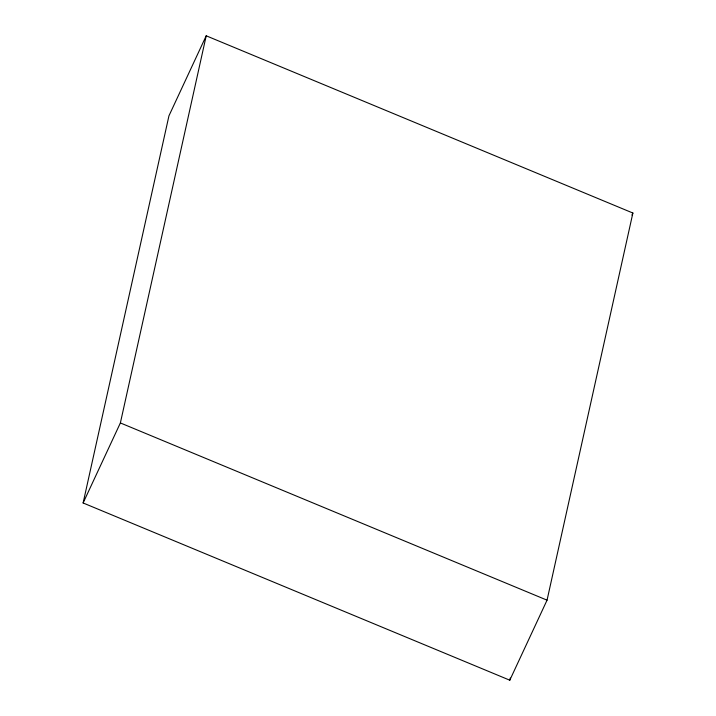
<?xml version="1.0" encoding="UTF-8"?>
<svg xmlns="http://www.w3.org/2000/svg" width="716" height="716" viewBox="0 0 716 716"><rect width="100%" height="100%" fill="white"/><g stroke="black" fill="none" stroke-linecap="round" stroke-linejoin="round"><path stroke-width="1.07" d="M83.119 502.972L168.949 115.831L206.208 35.8L632.881 213.028L547.051 600.169L509.792 680.2L83.119 502.972L120.377 422.941L206.208 35.8M509.792 680.2L510.275 678.016M631.933 215.06L632.881 213.028M120.377 422.941L547.051 600.169"/></g></svg>
